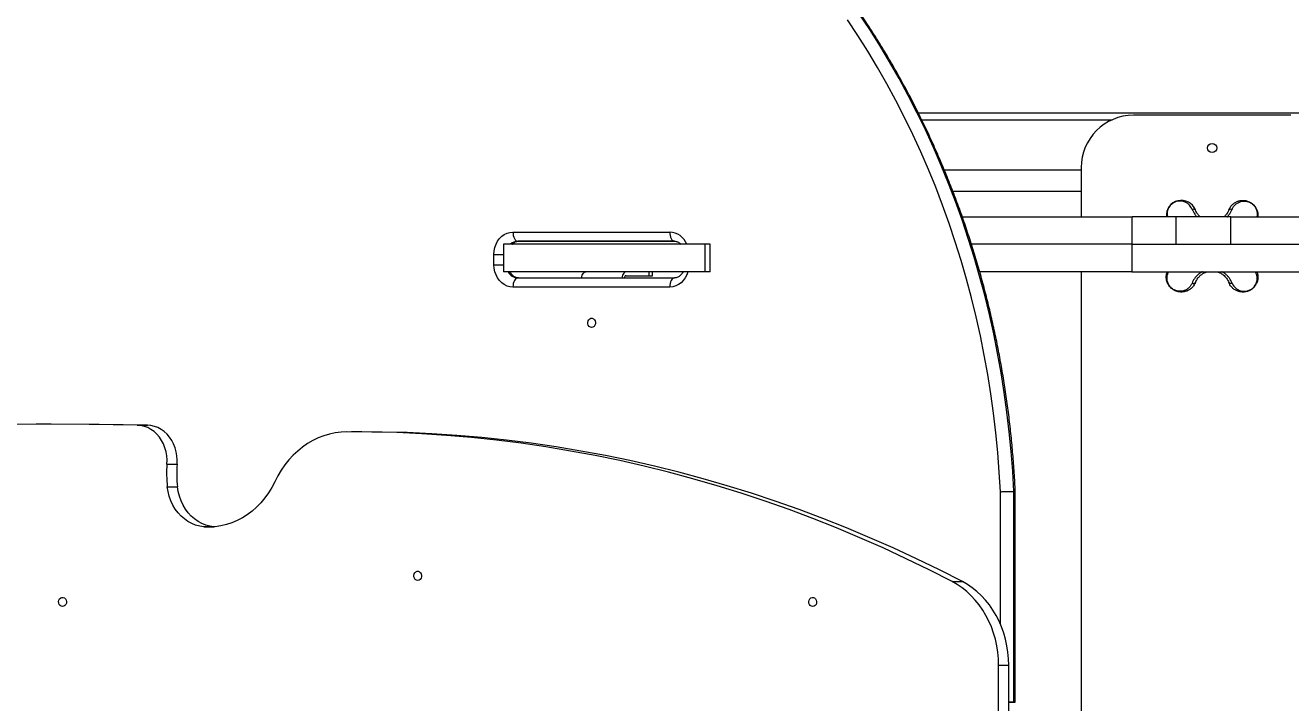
# Model space of a CAD drawing. Header units: millimetres. Extents: x 10665 to 29906, y -6125 to 7364.
# Drawn here: x 20787 to 21753, y -1535 to -1018 of the extents above; entities that cross this region are included whole.
import ezdxf

# ---------------------------------------------------------------- set-up
doc = ezdxf.new("R2010")
doc.units = ezdxf.units.MM
for name, color, linetype in [('DIKOM_ОБЪЕКТ', 7, 'Continuous'), ('DIKOM_РАЗМЕР_ЗОНА', 7, 'Continuous'), ('DIKOM_РАЗМЕР_ОБЪЕКТА', 7, 'Continuous')]:
    doc.layers.add(name, color=color, linetype=linetype)
doc.styles.add('style1', font='arial.ttf', dxfattribs={"width": 0.8})
doc.dimstyles.new('1-50', dxfattribs={"dimtxt": 300, "dimasz": 200, "dimexe": 100, "dimexo": 0, "dimgap": 100, "dimtad": 1, "dimdec": 0, "dimtxsty": 'style1', "dimcen": 0, "dimclrd": 7, "dimclre": 7, "dimadec": 1, "dimazin": 2, "dimtfac": 1, "dimtdec": 0, "dimtmove": 1, "dimatfit": 3, "dimfxl": 0, "dimlwd": 25, "dimlwe": 18, "dimarcsym": 0})

# ---------------------------------------------------------------- blocks, each defined once
blk = doc.blocks.new('*D16')
at = {"layer": 'Defpoints', "color": 0, "transparency": 16777216}
for p in [(12665, 4926.53), (12665, 1146.89), (26947.71, -1821.93)]:
    blk.add_point(p, dxfattribs=at)
at = {"layer": 'DIKOM_РАЗМЕР_ОБЪЕКТА', "color": 7, "lineweight": 18, "transparency": 16777216}
for p, q in [((12665, 1146.89), (12665, 5026.53)), ((26947.71, -1821.93), (26947.71, 5026.53))]:
    blk.add_line(p, q, dxfattribs=at)
at = {"layer": 'DIKOM_РАЗМЕР_ОБЪЕКТА', "color": 7, "lineweight": 25, "transparency": 16777216}
blk.add_line((26747.71, 4926.53), (12865, 4926.53), dxfattribs=at)
at = {"layer": 'DIKOM_РАЗМЕР_ОБЪЕКТА', "color": 7, "transparency": 16777216}
for points in [[(12865, 4959.86), (12865, 4893.19), (12665, 4926.53)], [(26747.71, 4959.86), (26747.71, 4893.19), (26947.71, 4926.53)]]:
    blk.add_solid(points, dxfattribs=at)
at = {"layer": 'DIKOM_РАЗМЕР_ОБЪЕКТА', "color": 0, "transparency": 16777216, "insert": (21497, 5179.8), "char_height": 300, "attachment_point": 5, "style": 'style1'}
blk.add_mtext('14300', dxfattribs=at)
blk = doc.blocks.new('*D15')
at = {"layer": 'Defpoints', "color": 0, "transparency": 16777216}
for p in [(20416.84, 4419.04), (19675.94, -4001.39), (28567.5, -4001.39)]:
    blk.add_point(p, dxfattribs=at)
at = {"layer": 'DIKOM_РАЗМЕР_ОБЪЕКТА', "color": 7, "lineweight": 18, "transparency": 16777216}
for p, q in [((20416.84, 4419.04), (28667.5, 4419.04)), ((19675.94, -4001.39), (28667.5, -4001.39))]:
    blk.add_line(p, q, dxfattribs=at)
at = {"layer": 'DIKOM_РАЗМЕР_ОБЪЕКТА', "color": 7, "lineweight": 25, "transparency": 16777216}
blk.add_line((28567.5, 4219.04), (28567.5, -3801.39), dxfattribs=at)
at = {"layer": 'DIKOM_РАЗМЕР_ОБЪЕКТА', "color": 7, "transparency": 16777216}
for points in [[(28534.17, 4219.04), (28600.83, 4219.04), (28567.5, 4419.04)], [(28534.17, -3801.39), (28600.83, -3801.39), (28567.5, -4001.39)]]:
    blk.add_solid(points, dxfattribs=at)
at = {"layer": 'DIKOM_РАЗМЕР_ОБЪЕКТА', "color": 0, "transparency": 16777216, "insert": (28247.96, -1553.33), "char_height": 300, "attachment_point": 5, "rotation": 90, "style": 'style1'}
blk.add_mtext('8400', dxfattribs=at)
blk = doc.blocks.new('*D14')
at = {"layer": 'Defpoints', "color": 0, "transparency": 16777216}
for p in [(28947.71, 6914.03), (10665, 1629.88), (28947.71, -1535.43)]:
    blk.add_point(p, dxfattribs=at)
at = {"layer": 'DIKOM_РАЗМЕР_ЗОНА', "color": 7, "lineweight": 18, "transparency": 16777216}
for p, q in [((10665, 1629.88), (10665, 7014.03)), ((28947.71, -1535.43), (28947.71, 7014.03))]:
    blk.add_line(p, q, dxfattribs=at)
at = {"layer": 'DIKOM_РАЗМЕР_ЗОНА', "color": 7, "lineweight": 25, "transparency": 16777216}
blk.add_line((10865, 6914.03), (28747.71, 6914.03), dxfattribs=at)
at = {"layer": 'DIKOM_РАЗМЕР_ЗОНА', "color": 7, "transparency": 16777216}
for points in [[(10865, 6947.36), (10865, 6880.69), (10665, 6914.03)], [(28747.71, 6947.36), (28747.71, 6880.69), (28947.71, 6914.03)]]:
    blk.add_solid(points, dxfattribs=at)
at = {"layer": 'DIKOM_РАЗМЕР_ЗОНА', "color": 0, "transparency": 16777216, "insert": (21431.5, 7167.3), "char_height": 300, "attachment_point": 5, "style": 'style1'}
blk.add_mtext('18300', dxfattribs=at)
blk = doc.blocks.new('*D13')
at = {"layer": 'Defpoints', "color": 0, "transparency": 16777216}
for p in [(20470.84, 6542.55), (29806, 6542.55), (19621.9, -6125)]:
    blk.add_point(p, dxfattribs=at)
at = {"layer": 'DIKOM_РАЗМЕР_ЗОНА', "color": 7, "lineweight": 18, "transparency": 16777216}
for p, q in [((20470.84, 6542.55), (29906, 6542.55)), ((19621.9, -6125), (29906, -6125))]:
    blk.add_line(p, q, dxfattribs=at)
at = {"layer": 'DIKOM_РАЗМЕР_ЗОНА', "color": 7, "lineweight": 25, "transparency": 16777216}
blk.add_line((29806, -5925), (29806, 6342.55), dxfattribs=at)
at = {"layer": 'DIKOM_РАЗМЕР_ЗОНА', "color": 7, "transparency": 16777216}
for points in [[(29772.67, 6342.55), (29839.33, 6342.55), (29806, 6542.55)], [(29772.67, -5925), (29839.33, -5925), (29806, -6125)]]:
    blk.add_solid(points, dxfattribs=at)
at = {"layer": 'DIKOM_РАЗМЕР_ЗОНА', "color": 0, "transparency": 16777216, "insert": (29552.83, 208.78), "char_height": 300, "attachment_point": 5, "rotation": 90, "style": 'style1'}
blk.add_mtext('12650', dxfattribs=at)

msp = doc.modelspace()

# ---------------------------------------------------------------- linework, layer by layer
at = {"layer": 'DIKOM_ОБЪЕКТ', "color": 7, "linetype": 'Continuous', "lineweight": 15}
for p, q in [((22859.14, -1085.43), (21469.08, -1085.43)), ((21471.52, -1090.43), (21616.92, -1090.43)), ((21753.28, -1086.93), (21633.28, -1086.93)), ((21593.28, -1128.92), (21488.86, -1128.92)), ((21593.28, -1126.93), (21593.28, -1164.43)), ((21495.25, -1144.92), (21593.28, -1144.92)), ((21502.46, -1164.43), (21632.28, -1164.43)), ((21632.28, -1185.43), (21632.28, -1164.43)), ((21665.91, -1164.43), (21632.28, -1164.43)), ((21665.91, -1185.43), (21665.91, -1164.43)), ((21707.63, -1164.43), (21665.91, -1164.43)), ((21707.63, -1185.43), (21707.63, -1164.43)), ((21707.63, -1164.43), (21884.76, -1164.43)), ((21728.28, -1163.43), (21728.14, -1164.43)), ((21159.39, -1176.14), (21279.17, -1176.14)), ((21152.25, -1185.43), (21152.25, -1206.43)), ((21306.21, -1185.43), (21152.25, -1185.43)), ((21282.8, -1183.14), (21163.01, -1183.14)), ((21163.01, -1183.14), (21163.53, -1183.14)), ((21163.53, -1183.14), (21282.8, -1183.14)), ((21306.21, -1206.43), (21306.21, -1185.43)), ((21310.01, -1185.43), (21306.21, -1185.43)), ((21310.01, -1206.43), (21310.01, -1185.43)), ((21631.95, -1185.43), (21509.46, -1185.43)), ((21631.95, -1185.43), (21631.95, -1206.43)), ((21631.95, -1185.43), (21951.73, -1185.43)), ((21144.84, -1201.14), (21144.84, -1193.14)), ((21144.84, -1193.14), (21152.25, -1193.14)), ((21306.21, -1206.43), (21152.25, -1206.43)), ((21263.31, -1209.43), (21263.31, -1206.43)), ((21265.91, -1209.43), (21265.91, -1206.43)), ((21310.01, -1206.43), (21306.21, -1206.43)), ((21631.95, -1206.43), (21515.77, -1206.43)), ((21593.28, -1206.43), (21593.28, -1864.43)), ((21631.95, -1206.43), (21951.73, -1206.43)), ((21163.01, -1211.14), (21282.8, -1211.14)), ((21163.01, -1211.14), (21163.53, -1211.14)), ((21245.71, -1209.43), (21263.31, -1209.43)), ((21263.31, -1209.43), (21265.91, -1209.43)), ((21279.17, -1218.14), (21159.39, -1218.14)), ((20802.98, -1322.81), (20795.22, -1322.81)), ((20872.49, -1323.64), (20880.25, -1323.64)), ((21043.9, -1328.68), (21036.13, -1328.68)), ((20895.16, -1353.3), (20902.92, -1353.3)), ((20895.44, -1370.68), (20903.21, -1370.68)), ((21531.58, -1475.42), (21531.58, -1374.38)), ((21541.87, -1535.14), (21541.87, -1374.18)), ((21542.96, -1535.14), (21542.96, -1374.21)), ((20923.29, -1401.18), (20931.06, -1401.18)), ((21494.78, -1443.04), (21502.54, -1443.04)), ((21530.23, -1563.74), (21530.23, -1506.94)), ((21530.23, -1506.94), (21537.99, -1506.94)), ((21537.99, -1563.74), (21537.99, -1506.94)), ((21537.99, -1535.14), (21539.34, -1535.14))]:
    msp.add_line(p, q, dxfattribs=at)
at = {"layer": 'DIKOM_ОБЪЕКТ', "color": 7, "linetype": 'Continuous', "lineweight": 15, "flags": 128}
for points in [[(21531.58, -1374.38), (21530.73, -1359.35), (21529.58, -1344.36), (21528.12, -1329.39), (21526.37, -1314.48), (21524.31, -1299.61), (21521.95, -1284.81), (21519.29, -1270.08), (21516.33, -1255.42), (21513.08, -1240.86), (21509.53, -1226.38), (21505.7, -1212.01), (21501.57, -1197.74), (21497.15, -1183.6), (21492.45, -1169.58), (21487.46, -1155.7), (21482.19, -1141.96), (21476.65, -1128.37), (21470.84, -1114.93), (21464.75, -1101.66), (21458.39, -1088.56), (21451.78, -1075.64), (21444.9, -1062.91), (21437.76, -1050.37), (21430.38, -1038.04), (21422.74, -1025.91), (21414.87, -1014)], [(21541.87, -1374.18), (21541.02, -1358.97), (21539.86, -1343.79), (21538.39, -1328.65), (21536.62, -1313.55), (21534.54, -1298.51), (21532.15, -1283.52), (21529.47, -1268.61), (21526.48, -1253.78), (21523.19, -1239.03), (21519.6, -1224.38), (21515.72, -1209.83), (21511.54, -1195.4), (21507.08, -1181.08), (21502.32, -1166.89), (21497.27, -1152.84), (21491.95, -1138.93), (21486.34, -1125.17), (21480.46, -1111.57), (21474.3, -1098.14), (21467.87, -1084.88), (21461.17, -1071.8), (21454.21, -1058.92), (21446.99, -1046.23), (21439.52, -1033.74), (21431.8, -1021.46), (21423.82, -1009.4)], [(21677.99, -1158.78), (21678.38, -1158.63), (21678.77, -1158.54), (21679.16, -1158.51), (21679.53, -1158.54), (21679.86, -1158.63), (21680.13, -1158.78), (21680.35, -1158.97), (21680.48, -1159.21)], [(21706.08, -1159.21), (21706.22, -1158.97), (21706.44, -1158.78), (21706.71, -1158.63), (21707.04, -1158.54), (21707.41, -1158.51), (21707.8, -1158.54), (21708.19, -1158.63), (21708.58, -1158.78)], [(21144.84, -1193.14), (21145.02, -1190.48), (21145.55, -1187.88), (21146.43, -1185.42), (21147.62, -1183.14), (21149.1, -1181.12), (21150.84, -1179.38), (21152.78, -1177.99), (21154.89, -1176.97), (21157.11, -1176.35), (21159.39, -1176.14)], [(21159.39, -1176.14), (21159.46, -1177.5), (21159.66, -1178.82), (21160, -1180.03), (21160.45, -1181.09), (21161, -1181.96), (21161.62, -1182.6), (21162.3, -1183), (21163.01, -1183.14)], [(21279.17, -1176.14), (21279.24, -1177.5), (21279.45, -1178.82), (21279.78, -1180.03), (21280.23, -1181.09), (21280.78, -1181.96), (21281.41, -1182.6), (21282.09, -1183), (21282.8, -1183.14)], [(21159.39, -1218.14), (21157.11, -1217.93), (21154.89, -1217.31), (21152.78, -1216.28), (21150.84, -1214.89), (21149.1, -1213.16), (21147.62, -1211.13), (21146.43, -1208.86), (21145.55, -1206.39), (21145.02, -1203.8), (21144.84, -1201.14)], [(21144.84, -1201.14), (21146.08, -1201.14), (21147.41, -1201.14), (21148.78, -1201.14), (21150.14, -1201.14), (21151.43, -1201.14), (21152.25, -1201.14)], [(21211.87, -1211.14), (21212.04, -1210.13), (21212.32, -1209.09), (21212.71, -1208.18), (21213.18, -1207.44), (21213.72, -1206.88), (21214.3, -1206.54), (21214.91, -1206.43)], [(21245.71, -1206.43), (21245.1, -1206.54), (21244.52, -1206.88), (21243.98, -1207.44), (21243.51, -1208.18), (21243.13, -1209.09), (21242.84, -1210.13), (21242.68, -1211.14)], [(21293, -1206.43), (21292.13, -1208.85), (21290.94, -1211.13), (21289.46, -1213.16), (21287.72, -1214.89), (21285.78, -1216.28), (21283.67, -1217.3), (21281.45, -1217.93), (21279.17, -1218.14)], [(21163.01, -1211.14), (21162.3, -1211.27), (21161.62, -1211.67), (21161, -1212.32), (21160.45, -1213.19), (21160, -1214.25), (21159.66, -1215.46), (21159.46, -1216.77), (21159.39, -1218.14)], [(21282.8, -1211.14), (21282.09, -1211.27), (21281.41, -1211.67), (21280.78, -1212.32), (21280.23, -1213.19), (21279.78, -1214.25), (21279.45, -1215.46), (21279.24, -1216.77), (21279.17, -1218.14)], [(21677.99, -1215.07), (21678.38, -1215.22), (21678.77, -1215.31), (21679.16, -1215.34), (21679.53, -1215.31), (21679.86, -1215.22), (21680.13, -1215.07), (21680.35, -1214.88), (21680.48, -1214.64)], [(21708.58, -1215.07), (21708.19, -1215.22), (21707.8, -1215.31), (21707.41, -1215.34), (21707.04, -1215.31), (21706.71, -1215.22), (21706.44, -1215.07), (21706.22, -1214.88), (21706.08, -1214.64)], [(21219.44, -1248.93), (21218.47, -1248.74), (21217.6, -1248.19), (21216.93, -1247.34), (21216.53, -1246.28), (21216.45, -1245.14), (21216.7, -1244.02), (21217.23, -1243.06), (21218.01, -1242.35), (21218.94, -1241.97), (21219.93, -1241.97), (21220.86, -1242.35), (21221.64, -1243.06), (21222.18, -1244.02), (21222.42, -1245.14), (21222.34, -1246.28), (21221.94, -1247.34), (21221.28, -1248.19), (21220.41, -1248.74), (21219.44, -1248.93)], [(20872.49, -1323.64), (20835.67, -1323.04), (20798.85, -1322.81), (20762.02, -1322.96), (20725.2, -1323.49), (20688.39, -1324.39), (20651.58, -1325.67), (20614.79, -1327.33), (20578.01, -1329.36), (20541.24, -1331.76), (20504.5, -1334.54)], [(20880.25, -1323.64), (20843.43, -1323.04), (20806.61, -1322.81), (20802.98, -1322.81)], [(20895.16, -1353.3), (20895.25, -1350.12), (20895.03, -1346.94), (20894.49, -1343.81), (20893.64, -1340.79), (20892.49, -1337.9), (20891.06, -1335.18), (20889.36, -1332.68), (20887.43, -1330.44), (20885.28, -1328.47), (20882.95, -1326.81), (20880.48, -1325.48), (20877.88, -1324.5), (20875.2, -1323.88), (20872.49, -1323.64)], [(20902.92, -1353.3), (20903.02, -1350.12), (20902.79, -1346.94), (20902.25, -1343.81), (20901.4, -1340.79), (20900.25, -1337.9), (20898.82, -1335.18), (20897.13, -1332.68), (20895.19, -1330.44), (20893.05, -1328.47), (20890.72, -1326.81), (20888.24, -1325.48), (20885.64, -1324.5), (20882.97, -1323.88), (20880.25, -1323.64)], [(21032.64, -1328.68), (21028.16, -1328.88), (21023.71, -1329.45), (21019.3, -1330.39), (21014.96, -1331.69), (21010.71, -1333.34), (21006.57, -1335.34), (21002.56, -1337.68), (20998.7, -1340.34), (20995.01, -1343.32), (20991.51, -1346.59), (20988.22, -1350.14), (20985.15, -1353.96), (20982.32, -1358.02), (20979.75, -1362.3), (20977.43, -1366.79)], [(21494.78, -1443.04), (21477.33, -1434.13), (21459.76, -1425.57), (21442.07, -1417.36), (21424.26, -1409.49), (21406.34, -1401.99), (21388.31, -1394.84), (21370.19, -1388.04), (21351.96, -1381.61), (21333.65, -1375.54), (21315.25, -1369.83), (21296.77, -1364.49), (21278.21, -1359.51), (21259.59, -1354.9), (21240.9, -1350.66), (21222.15, -1346.79), (21203.35, -1343.3), (21184.5, -1340.17), (21165.61, -1337.42), (21146.69, -1335.05), (21127.73, -1333.04), (21108.74, -1331.42), (21089.73, -1330.17), (21070.71, -1329.3), (21051.68, -1328.8), (21032.64, -1328.68)], [(21502.54, -1443.04), (21485.1, -1434.13), (21467.53, -1425.57), (21449.83, -1417.36), (21432.02, -1409.49), (21414.1, -1401.99), (21396.08, -1394.84), (21377.95, -1388.04), (21359.73, -1381.61), (21341.41, -1375.54), (21323.01, -1369.83), (21304.53, -1364.49), (21285.98, -1359.51), (21267.35, -1354.9), (21248.66, -1350.66), (21229.92, -1346.79), (21211.12, -1343.3), (21192.27, -1340.17), (21173.38, -1337.42), (21154.45, -1335.05), (21135.49, -1333.04), (21116.5, -1331.42), (21097.5, -1330.17), (21078.48, -1329.3), (21059.44, -1328.8), (21043.9, -1328.68)], [(20923.29, -1401.18), (20920.14, -1400.73), (20917.04, -1399.9), (20914.04, -1398.69), (20911.16, -1397.12), (20908.44, -1395.21), (20905.9, -1392.97), (20903.59, -1390.43), (20901.51, -1387.62), (20899.7, -1384.57), (20898.17, -1381.31), (20896.94, -1377.89), (20896.03, -1374.33), (20895.44, -1370.68)], [(20931.06, -1401.18), (20927.9, -1400.73), (20924.81, -1399.9), (20921.8, -1398.69), (20918.92, -1397.12), (20916.2, -1395.21), (20913.67, -1392.97), (20911.35, -1390.43), (20909.27, -1387.62), (20907.46, -1384.57), (20905.93, -1381.31), (20904.71, -1377.89), (20903.8, -1374.33), (20903.21, -1370.68)], [(20977.43, -1366.79), (20975.19, -1371.12), (20972.67, -1375.24), (20969.89, -1379.13), (20966.87, -1382.77), (20963.62, -1386.12), (20960.17, -1389.18), (20956.53, -1391.93), (20952.72, -1394.35), (20948.76, -1396.43), (20944.69, -1398.15), (20940.51, -1399.51), (20936.26, -1400.5), (20931.96, -1401.11), (20927.63, -1401.33), (20923.29, -1401.18)], [(21086.66, -1442.08), (21085.69, -1441.89), (21084.82, -1441.34), (21084.15, -1440.5), (21083.76, -1439.44), (21083.67, -1438.29), (21083.92, -1437.18), (21084.45, -1436.21), (21085.23, -1435.5), (21086.16, -1435.13), (21087.15, -1435.13), (21088.08, -1435.5), (21088.86, -1436.21), (21089.4, -1437.18), (21089.64, -1438.29), (21089.56, -1439.44), (21089.17, -1440.5), (21088.5, -1441.34), (21087.63, -1441.89), (21086.66, -1442.08)], [(21530.23, -1506.94), (21530.07, -1501.91), (21529.61, -1496.91), (21528.84, -1491.96), (21527.77, -1487.09), (21526.4, -1482.32), (21524.74, -1477.67), (21522.8, -1473.18), (21520.59, -1468.86), (21518.12, -1464.74), (21515.4, -1460.84), (21512.45, -1457.17), (21509.28, -1453.77), (21505.91, -1450.63), (21502.36, -1447.79), (21498.64, -1445.25), (21494.78, -1443.04)], [(21537.99, -1506.94), (21537.84, -1501.91), (21537.37, -1496.91), (21536.6, -1491.96), (21535.53, -1487.09), (21534.16, -1482.32), (21532.51, -1477.67), (21530.57, -1473.18), (21528.35, -1468.86), (21525.88, -1464.74), (21523.17, -1460.84), (21520.22, -1457.17), (21517.05, -1453.77), (21513.68, -1450.63), (21510.13, -1447.79), (21506.41, -1445.25), (21502.54, -1443.04)], [(20815.42, -1462.08), (20814.44, -1461.89), (20813.58, -1461.34), (20812.91, -1460.5), (20812.51, -1459.44), (20812.43, -1458.29), (20812.67, -1457.18), (20813.21, -1456.21), (20813.99, -1455.5), (20814.92, -1455.13), (20815.91, -1455.13), (20816.84, -1455.5), (20817.62, -1456.21), (20818.16, -1457.18), (20818.4, -1458.29), (20818.32, -1459.44), (20817.92, -1460.5), (20817.26, -1461.34), (20816.39, -1461.89), (20815.42, -1462.08)], [(21388.3, -1462.08), (21387.33, -1461.89), (21386.46, -1461.34), (21385.79, -1460.49), (21385.4, -1459.44), (21385.31, -1458.29), (21385.56, -1457.17), (21386.09, -1456.21), (21386.87, -1455.5), (21387.81, -1455.13), (21388.79, -1455.13), (21389.72, -1455.5), (21390.5, -1456.21), (21391.04, -1457.17), (21391.28, -1458.29), (21391.2, -1459.44), (21390.81, -1460.49), (21390.14, -1461.34), (21389.27, -1461.89), (21388.3, -1462.08)], [(21541.87, -1535.14), (21540.99, -1535.14), (21539.9, -1535.14), (21538.64, -1535.14), (21537.99, -1535.14)], [(21539.34, -1535.14), (21540.52, -1535.14), (21541.5, -1535.14), (21542.25, -1535.14), (21542.74, -1535.14), (21542.95, -1535.14), (21542.87, -1535.14), (21542.51, -1535.14), (21541.87, -1535.14)]]:
    msp.add_lwpolyline(points, dxfattribs=at)
at = {"layer": 'DIKOM_ОБЪЕКТ', "color": 7, "linetype": 'Continuous', "lineweight": 15}
msp.add_circle((21693.28, -1111.93), 3.5, dxfattribs=at)
for centre, radius, start, end in [((21633.28, -1126.93), 40, 90, 180), ((21669.79, -1163.41), 11.49, 21.45262, 185.05592), ((21668.78, -1162.37), 9.88, 21.32205, 191.99845), ((21278.5, -1190.76), 14.64, 21.37846, 87.37257), ((21163.12, -1191.03), 7.89, 90.80822, 134.76835), ((21163.64, -1191.03), 7.89, 90.81193, 134.76465), ((21163.35, -1202.67), 8.47, 206.30849, 267.73752), ((21163.86, -1202.67), 8.47, 206.30849, 267.73752), ((21717.79, -1211.46), 9.89, 201.38832, 30.61727), ((21246.23, -1211.28), 1.93, 105.66855, 175.66282), ((20984.4, -1360.51), 89.54, 175.37877, 186.51854), ((20992.13, -1360.52), 89.5, 175.37633, 186.52098)]:
    msp.add_arc(centre, radius, start, end, dxfattribs=at)
for points, knots in [([(21542.95, -1374.2), (21542.9, -1373.04), (21542.63, -1367.14), (21541.97, -1356.49), (21540.85, -1342.29), (21539.46, -1328.12), (21537.79, -1313.99), (21535.86, -1299.91), (21533.66, -1285.88), (21531.2, -1271.91), (21528.47, -1258.01), (21525.47, -1244.18), (21522.22, -1230.44), (21518.7, -1216.78), (21514.93, -1203.21), (21510.89, -1189.75), (21506.61, -1176.39), (21502.07, -1163.15), (21497.28, -1150.03), (21492.24, -1137.03), (21486.95, -1124.17), (21481.43, -1111.45), (21475.66, -1098.87), (21469.65, -1086.45), (21463.41, -1074.18), (21456.94, -1062.08), (21450.24, -1050.15), (21443.31, -1038.39), (21436.16, -1026.82), (21428.8, -1015.44), (21421.22, -1004.24), (21413.42, -993.25), (21405.43, -982.46), (21397.22, -971.88), (21388.82, -961.52), (21380.23, -951.38), (21371.44, -941.46), (21362.46, -931.77), (21353.31, -922.31), (21343.98, -913.1), (21334.47, -904.12), (21324.8, -895.4), (21314.96, -886.93), (21304.96, -878.71), (21294.81, -870.76), (21284.51, -863.07), (21274.07, -855.65), (21263.49, -848.51), (21253.73, -842.23), (21247.45, -838.41), (21244.79, -836.8)], [0, 0, 0, 0, 0.005204, 0.026497, 0.04779, 0.069084, 0.090377, 0.111671, 0.132964, 0.154257, 0.175551, 0.196844, 0.218137, 0.23943, 0.260723, 0.282016, 0.303308, 0.324601, 0.345893, 0.367185, 0.388477, 0.409768, 0.431059, 0.45235, 0.47364, 0.49493, 0.516219, 0.537508, 0.558797, 0.580084, 0.601371, 0.622658, 0.643943, 0.665228, 0.686512, 0.707795, 0.729077, 0.750358, 0.771637, 0.792916, 0.814193, 0.83547, 0.856745, 0.878018, 0.89929, 0.92056, 0.94183, 0.963097, 0.984363, 1, 1, 1, 1]), ([(21677.99, -1158.78), (21678.61, -1160.04), (21679.54, -1161.94), (21681.01, -1163.8), (21681.68, -1164.38), (21681.73, -1164.43)], [0, 0, 0, 0, 0.644391, 0.973866, 1, 1, 1, 1]), ([(21684.25, -1164.43), (21683.55, -1163.78), (21681.81, -1162.17), (21680.98, -1160.32), (21680.48, -1159.21)], [0, 0, 0, 0, 0.404028, 1, 1, 1, 1]), ([(21706.08, -1159.21), (21705.57, -1160.31), (21704.89, -1161.76), (21703.49, -1163.41), (21702.88, -1164.06), (21702.49, -1164.38), (21702.44, -1164.43)], [0, 0, 0, 0, 0.604351, 0.790915, 0.970481, 1, 1, 1, 1]), ([(21704.84, -1164.43), (21704.88, -1164.39), (21705.54, -1163.82), (21706.5, -1162.57), (21707.74, -1160.72), (21708.3, -1159.43), (21708.58, -1158.78)], [0, 0, 0, 0, 0.022446, 0.348057, 0.668629, 1, 1, 1, 1]), ([(21706.08, -1159.21), (21706.25, -1158.84), (21706.58, -1158.06), (21707.24, -1156.97), (21707.92, -1156.07), (21708.59, -1155.34), (21709.23, -1154.74), (21709.95, -1154.16), (21710.69, -1153.66), (21711.49, -1153.2), (21712.34, -1152.8), (21713.21, -1152.48), (21714.17, -1152.21), (21715.2, -1152.01), (21716.4, -1151.91), (21717.63, -1151.93), (21718.9, -1152.1), (21720.2, -1152.42), (21721.41, -1152.87), (21722.5, -1153.43), (21723.81, -1154.27), (21725.05, -1155.35), (21726.07, -1156.61), (21726.71, -1157.58), (21727.24, -1158.59), (21727.77, -1159.92), (21728.2, -1161.56), (21728.26, -1162.81), (21728.28, -1163.43)], [0, 0, 0, 0, 0.039055, 0.080675, 0.124894, 0.152368, 0.182318, 0.21475, 0.24967, 0.27592, 0.312221, 0.348768, 0.374424, 0.417524, 0.458454, 0.498578, 0.541747, 0.583537, 0.624037, 0.656594, 0.686723, 0.749348, 0.779958, 0.812235, 0.842266, 0.875051, 0.937759, 1, 1, 1, 1]), ([(21708.58, -1158.78), (21708.94, -1158.04), (21709.65, -1156.56), (21711.24, -1154.88), (21713.07, -1153.61), (21715.1, -1152.79), (21717.3, -1152.43), (21719.29, -1152.55), (21720.96, -1152.98), (21722.06, -1153.44), (21722.93, -1153.92), (21723.82, -1154.51), (21724.87, -1155.4), (21725.94, -1156.68), (21726.72, -1158.01), (21727.24, -1159.3), (21727.66, -1160.96), (21727.8, -1162.7), (21727.55, -1163.92), (21727.45, -1164.43)], [0, 0, 0, 0, 0.085405, 0.170992, 0.256218, 0.341681, 0.426496, 0.512139, 0.558007, 0.597803, 0.621501, 0.643436, 0.683801, 0.726726, 0.769685, 0.812548, 0.855531, 0.940818, 1, 1, 1, 1]), ([(21158.8, -1185.43), (21158.87, -1185.34), (21159.26, -1184.88), (21160.04, -1184.27), (21161.14, -1183.63), (21162.31, -1183.22), (21163.11, -1183.17), (21163.53, -1183.14)], [0, 0, 0, 0, 0.048952, 0.268491, 0.494901, 0.732515, 1, 1, 1, 1]), ([(21282.8, -1183.14), (21282.95, -1183.14), (21283.53, -1183.16), (21284.49, -1183.36), (21285.66, -1183.88), (21286.67, -1184.53), (21287.25, -1185.15), (21287.52, -1185.43)], [0, 0, 0, 0, 0.096285, 0.372342, 0.604129, 0.823581, 1, 1, 1, 1]), ([(21163.53, -1211.14), (21163.38, -1211.13), (21162.79, -1211.12), (21161.83, -1210.92), (21160.66, -1210.4), (21159.57, -1209.66), (21158.55, -1208.65), (21157.73, -1207.56), (21157.34, -1206.74), (21157.18, -1206.43)], [0, 0, 0, 0, 0.067738, 0.262049, 0.425197, 0.57964, 0.743375, 0.900998, 1, 1, 1, 1]), ([(21289.15, -1206.43), (21289.11, -1206.52), (21288.87, -1207.11), (21288.24, -1208.04), (21287.32, -1209.15), (21286.29, -1210.01), (21285.19, -1210.64), (21284.02, -1211.06), (21283.22, -1211.11), (21282.8, -1211.14)], [0, 0, 0, 0, 0.028402, 0.178844, 0.33063, 0.485134, 0.644487, 0.811721, 1, 1, 1, 1]), ([(21680.48, -1214.64), (21680.3, -1215.07), (21679.91, -1215.95), (21679.17, -1217.11), (21678.31, -1218.19), (21677.37, -1219.1), (21676.32, -1219.92), (21675.2, -1220.6), (21673.98, -1221.16), (21672.71, -1221.57), (21671.43, -1221.83), (21670.08, -1221.95), (21668.75, -1221.91), (21667.31, -1221.69), (21665.9, -1221.29), (21664.43, -1220.65), (21663, -1219.77), (21661.62, -1218.59), (21660.64, -1217.44), (21660, -1216.48), (21659.46, -1215.54), (21658.92, -1214.31), (21658.54, -1212.96), (21658.34, -1211.72), (21658.27, -1210.65), (21658.3, -1209.6), (21658.42, -1208.54), (21658.64, -1207.47), (21658.89, -1206.76), (21659.01, -1206.43)], [0, 0, 0, 0, 0.038896, 0.080455, 0.118998, 0.16108, 0.19768, 0.241288, 0.281662, 0.321721, 0.365379, 0.401475, 0.444712, 0.482225, 0.525258, 0.562887, 0.603348, 0.643862, 0.684342, 0.704057, 0.724854, 0.762554, 0.805685, 0.837576, 0.869166, 0.899702, 0.930694, 0.966634, 1, 1, 1, 1]), ([(21677.99, -1215.07), (21677.63, -1215.81), (21676.92, -1217.3), (21675.33, -1218.97), (21673.5, -1220.24), (21671.47, -1221.06), (21669.27, -1221.42), (21667.28, -1221.3), (21665.61, -1220.87), (21664.51, -1220.41), (21663.63, -1219.93), (21662.75, -1219.34), (21661.7, -1218.45), (21660.63, -1217.18), (21659.85, -1215.84), (21659.33, -1214.55), (21658.91, -1212.89), (21658.78, -1210.92), (21659.18, -1208.74), (21659.69, -1207.22), (21660.19, -1206.53), (21660.26, -1206.43)], [0, 0, 0, 0, 0.075885, 0.151932, 0.227655, 0.30359, 0.378954, 0.455046, 0.495801, 0.531165, 0.552216, 0.571706, 0.607572, 0.645711, 0.683884, 0.721967, 0.760158, 0.835937, 0.911984, 0.987441, 1, 1, 1, 1]), ([(21685.93, -1206.43), (21685.81, -1206.48), (21684.88, -1206.87), (21683.39, -1207.92), (21681.54, -1209.5), (21680.05, -1211.27), (21678.83, -1213.14), (21678.27, -1214.42), (21677.99, -1215.07)], [0, 0, 0, 0, 0.02936, 0.223185, 0.417406, 0.61146, 0.802519, 1, 1, 1, 1]), ([(21680.48, -1214.64), (21681.01, -1213.54), (21681.69, -1212.1), (21683.07, -1210.44), (21683.94, -1209.56), (21685.11, -1208.57), (21686.67, -1207.57), (21688.34, -1206.77), (21689.44, -1206.51), (21689.8, -1206.43)], [0, 0, 0, 0, 0.326292, 0.427015, 0.523961, 0.617396, 0.775907, 0.926252, 1, 1, 1, 1]), ([(21696.94, -1206.43), (21697.26, -1206.52), (21698.07, -1206.75), (21699.27, -1207.27), (21700.55, -1207.97), (21702.4, -1209.26), (21704.58, -1211.48), (21705.56, -1213.55), (21706.08, -1214.64)], [0, 0, 0, 0, 0.069075, 0.169433, 0.273175, 0.380877, 0.672504, 1, 1, 1, 1]), ([(21708.58, -1215.07), (21707.98, -1213.8), (21707.07, -1211.89), (21705.06, -1209.54), (21703.23, -1207.96), (21701.73, -1206.9), (21700.78, -1206.49), (21700.63, -1206.43)], [0, 0, 0, 0, 0.383644, 0.579788, 0.770155, 0.963565, 1, 1, 1, 1]), ([(21727.56, -1206.43), (21727.58, -1206.49), (21727.66, -1206.66), (21727.72, -1206.87), (21727.77, -1207.03), (21728.11, -1208.14), (21728.2, -1209.29), (21728.28, -1210.43)], [0, 0, 0, 0, 0.054119, 0.136934, 0.162556, 0.177658, 1, 1, 1, 1]), ([(21728.28, -1210.43), (21728.27, -1210.85), (21728.24, -1211.7), (21728.02, -1212.98), (21727.68, -1214.18), (21727.23, -1215.27), (21726.54, -1216.59), (21725.6, -1217.89), (21724.43, -1219.05), (21723.49, -1219.8), (21722.49, -1220.43), (21721.4, -1220.98), (21720.19, -1221.44), (21718.89, -1221.76), (21717.73, -1221.9), (21716.69, -1221.94), (21715.8, -1221.89), (21714.89, -1221.78), (21714.06, -1221.61), (21713.19, -1221.36), (21712.32, -1221.04), (21711.49, -1220.65), (21710.6, -1220.14), (21709.71, -1219.52), (21708.8, -1218.73), (21707.84, -1217.71), (21706.88, -1216.4), (21706.34, -1215.21), (21706.08, -1214.64)], [0, 0, 0, 0, 0.043165, 0.084956, 0.125498, 0.158051, 0.187895, 0.250626, 0.281739, 0.31356, 0.343773, 0.376432, 0.416858, 0.458558, 0.501592, 0.531078, 0.563765, 0.592891, 0.626374, 0.652483, 0.688432, 0.724584, 0.750275, 0.796293, 0.837891, 0.875078, 0.940446, 1, 1, 1, 1]), ([(21531.58, -1374.38), (21531.6, -1374.38), (21532.07, -1374.36), (21533.35, -1374.32), (21535.57, -1374.27), (21538.08, -1374.22), (21540.35, -1374.18), (21541.37, -1374.18), (21541.87, -1374.18)], [0, 0, 0, 0, 0.006373, 0.141508, 0.356199, 0.570823, 0.785414, 1, 1, 1, 1]), ([(21541.87, -1374.18), (21542.27, -1374.18), (21542.9, -1374.18), (21542.87, -1374.2), (21542.86, -1374.21)], [0, 0, 0, 0, 0.619664, 1, 1, 1, 1])]:
    msp.add_open_spline(points, degree=3, knots=knots, dxfattribs=at)

# ---------------------------------------------------------------- dimensions: what is measured, and where the dimension line sits
at = {"layer": 'DIKOM_РАЗМЕР_ЗОНА'}
dim = msp.add_linear_dim(base=(28947.71, 6914.03), p1=(10665, 1629.88), p2=(28947.71, -1535.43), text='18300', dimstyle='1-50', override={"dimscale": 1, "dimtix": 0, "dimtofl": 1, "dimtmove": 1, "dimatfit": 3}, dxfattribs=at)
dim.commit()
dim.dimension.update_dxf_attribs({"geometry": '*D14', "text_midpoint": (21431.5, 6914.03), "dimtype": 160})
dim = msp.add_linear_dim(base=(29806, 6542.55), p1=(19621.9, -6125), p2=(20470.84, 6542.55), angle=90, text='12650', dimstyle='1-50', dxfattribs=at)
dim.commit()
dim.dimension.update_dxf_attribs({"geometry": '*D13', "text_midpoint": (29806, 208.78), "dimtype": 160})
at = {"layer": 'DIKOM_РАЗМЕР_ОБЪЕКТА'}
dim = msp.add_linear_dim(base=(12665, 4926.53), p1=(26947.71, -1821.93), p2=(12665, 1146.89), angle=180, text='14300', dimstyle='1-50', override={"dimscale": 1, "dimtix": 0, "dimtofl": 1, "dimtmove": 1, "dimatfit": 3}, dxfattribs=at)
dim.commit()
dim.dimension.update_dxf_attribs({"geometry": '*D16', "text_midpoint": (21497, 4926.53), "dimtype": 160})
dim = msp.add_linear_dim(base=(28567.5, -4001.39), p1=(20416.84, 4419.04), p2=(19675.94, -4001.39), angle=90, text='8400', dimstyle='1-50', dxfattribs=at)
dim.commit()
dim.dimension.update_dxf_attribs({"geometry": '*D15', "text_midpoint": (28501.13, -1553.33), "dimtype": 160})

doc.saveas('drawing.dxf')
